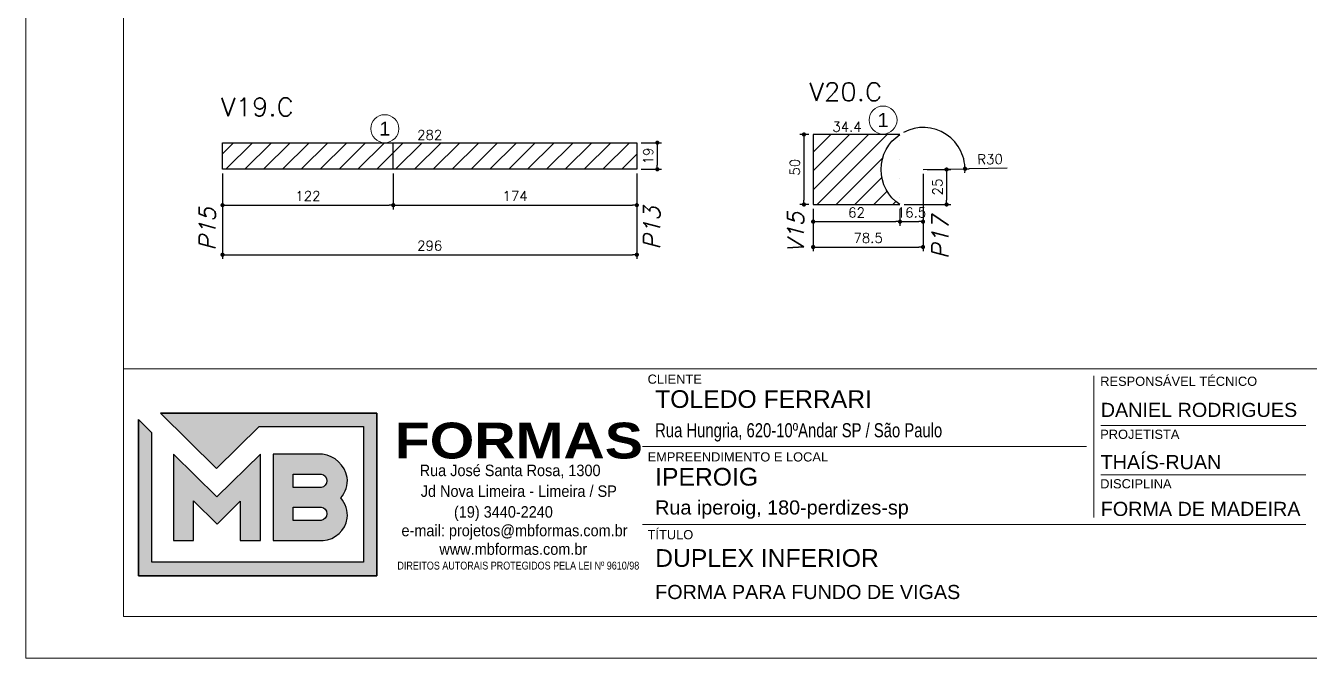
# Model space of a CAD drawing. Extents: x -20676 to 4767, y -817 to 14270.
# Drawn here: x -20676 to -19759, y 5232 to 5684 of the extents above; entities that cross this region are included whole.
import ezdxf
from ezdxf.enums import TextEntityAlignment as Align

# ---------------------------------------------------------------- set-up
doc = ezdxf.new("R2010")
doc.units = 0
doc.header["$PDMODE"] = 2
doc.header["$PDSIZE"] = 10
doc.layers.get('0').update_dxf_attribs({"lineweight": 13})
doc.layers.get('Defpoints').update_dxf_attribs({"lineweight": 13})
for name, color, linetype in [('Cota Sarrafo', 180, 'Continuous'), ('MB_LOGO', 254, 'Continuous'), ('Painéis', 200, 'Continuous'), ('TEXTO_GERAL', 7, 'Continuous')]:
    doc.layers.add(name, color=color, linetype=linetype)
for name, color, linetype, lineweight in [('cotas', 4, 'Continuous', 13), ('REAPROVEITAMENTO', 1, 'Continuous', 13), ('Romaneio', 1, 'Continuous', 13), ('texto de viga', 7, 'Continuous', 13)]:
    doc.layers.add(name, color=color, linetype=linetype, lineweight=lineweight)
doc.styles.add('ARIAL', font='arial.ttf', dxfattribs={"oblique": 15, "height": 25})
doc.styles.add('MB_C01', font='arial.ttf', dxfattribs={"height": 1.3})
doc.styles.add('MB_C02', font='arial.ttf', dxfattribs={"height": 2})
doc.styles.add('MB_C03', font='arial.ttf', dxfattribs={"height": 2.5})
doc.styles.add('MB_C04', font='arial.ttf', dxfattribs={"height": 6})
doc.styles.add('MB_LOGO', font='ariblk.ttf', dxfattribs={"height": 75})
doc.styles.add('MB_TEXT', font='ARIALN.TTF', dxfattribs={"height": 10})
doc.styles.add('REGUA-120', font='ROMANS.shx', dxfattribs={"height": 15})
doc.styles.add('ROMANS', font='romans.shx')
doc.dimstyles.new('PAINEL', dxfattribs={"dimtxt": 7, "dimasz": 3, "dimexe": 3, "dimexo": 3, "dimgap": 3, "dimtad": 1, "dimdec": 1, "dimzin": 12, "dimdsep": 46, "dimtxsty": 'ROMANS', "dimblk": 'DOT', "dimcen": 0, "dimclrd": 4, "dimclre": 4, "dimclrt": 240, "dimadec": 1, "dimazin": 3, "dimtfac": 1, "dimtdec": 1, "dimtmove": 0, "dimatfit": 3, "dimfxl": 0, "dimtolj": 1, "dimtzin": 12, "dimarcsym": 0})
doc.dimstyles.new('projeto2', dxfattribs={"dimtxt": 7, "dimasz": 5, "dimexe": 1.25, "dimexo": 2.5, "dimgap": 2, "dimtad": 1, "dimdec": 1, "dimdsep": 46, "dimtxsty": 'ROMANS', "dimblk": 'OBLIQUE', "dimcen": 10, "dimdle": 1, "dimse1": 1, "dimse2": 1, "dimsd1": 1, "dimsd2": 1, "dimclrd": 256, "dimclre": 256, "dimclrt": 3, "dimadec": 0, "dimazin": 0, "dimtfac": 1, "dimtdec": 1, "dimtmove": 0, "dimatfit": 3, "dimldrblk": 'OBLIQUE', "dimfxl": 0, "dimlwd": -1, "dimlwe": -1, "dimarcsym": 0})

# ---------------------------------------------------------------- blocks, each defined once
blk = doc.blocks.new('LOGO2')
at = {"layer": 'MB_LOGO', "linetype": 'Continuous'}
h = blk.add_hatch(color=256, dxfattribs=at)
h.dxf.hatch_style = 1
h.set_gradient(color1=(242, 132, 69), color2=(247, 180, 141), rotation=90, tint=1)
h.paths.add_polyline_path([(7.477, 9.642), (10.445, 12.568), (17.711, 12.568), (17.711, 3.118), (2.97, 3.118), (2.97, 12.138), (2.038, 13.057), (2.038, 2.186), (18.642, 2.186), (18.642, 13.5), (3.564, 13.5)])
h = blk.add_hatch(color=256, dxfattribs=at)
h.dxf.hatch_style = 1
h.set_gradient(color1=(242, 132, 69), color2=(247, 180, 141), rotation=90, tint=1)
h.paths.add_polyline_path([(10.523, 4.639), (10.523, 10.662), (7.495, 7.677), (4.467, 10.662), (4.467, 4.639), (5.865, 4.639), (5.865, 7.398), (7.51, 5.776), (9.126, 7.369), (9.126, 4.639)])
h = blk.add_hatch(color=256, dxfattribs=at)
h.dxf.hatch_style = 1
h.set_gradient(color1=(242, 132, 69), color2=(247, 180, 141), rotation=90, tint=1)
h.paths.add_polyline_path([(11.422, 10.662), (11.422, 4.639), (14.889, 4.639, 0.350532), (16.575, 6.184, 0.219217), (16.12, 7.6, 0.21502), (16.575, 9.029, 0.319901), (14.853, 10.662)])
h.paths.add_polyline_path([(14.749, 8.333), (12.819, 8.333), (12.819, 9.265), (14.63, 9.265, -1)], flags=16)
h.paths.add_polyline_path([(14.749, 6.037), (12.819, 6.037), (12.819, 6.969), (14.63, 6.969, -1)], flags=16)
blk.add_lwpolyline([(3.564, 13.5), (18.642, 13.5), (18.642, 2.186), (2.038, 2.186), (2.038, 13.057)], dxfattribs=at)
at = {"layer": 'MB_LOGO', "color": 31, "linetype": 'Continuous', "true_color": 0xf7b48d}
for points in [[(10.445, 12.568), (17.711, 12.568), (17.711, 3.118), (2.97, 3.118), (2.97, 12.138), (2.038, 13.057), (2.038, 2.186), (18.642, 2.186), (18.642, 13.5), (3.564, 13.5), (7.477, 9.642)], [(4.467, 10.662), (4.467, 4.639), (5.865, 4.639), (5.865, 7.398), (7.51, 5.776), (9.126, 7.369), (9.126, 4.639), (10.523, 4.639), (10.523, 10.662), (7.495, 7.677)]]:
    blk.add_lwpolyline(points, close=True, dxfattribs=at)
for points in [[(16.575, 9.029, 0.319901), (14.853, 10.662), (11.422, 10.662), (11.422, 4.639), (14.889, 4.639, 0.350532), (16.575, 6.184, 0.219217), (16.12, 7.6, 0.21502)], [(12.819, 9.265), (14.749, 9.265, -0.880235), (14.749, 8.333), (12.819, 8.333)], [(12.819, 6.969), (14.749, 6.969, -0.880235), (14.749, 6.037), (12.819, 6.037)]]:
    blk.add_lwpolyline(points, format="xyb", close=True, dxfattribs=at)
at = {"layer": 'MB_LOGO', "color": 0, "linetype": 'Continuous', "style": 'MB_LOGO'}
blk.add_text('FORMAS', height=2.4956, dxfattribs=at).set_placement((19.883, 10.351))
at = {"layer": 'MB_LOGO', "color": 0, "style": 'MB_TEXT', "width": 1.1}
for s, p in [('Rua José Santa Rosa, 1300', (21.62, 9.121)), ('Jd Nova Limeira - Limeira / SP', (21.695, 7.675)), ('(19) 3440-2240', (24.009, 6.229)), ('e-mail: projetos@mbformas.com.br', (20.354, 4.935)), ('www.mbformas.com.br', (22.993, 3.64))]:
    blk.add_text(s, height=0.79928, dxfattribs=at).set_placement(p)
at = {"layer": 'MB_LOGO', "color": 252, "style": 'MB_TEXT'}
blk.add_text('DIREITOS AUTORAIS PROTEGIDOS PELA LEI Nº 9610/98', height=0.54602, dxfattribs=at).set_placement((20.07, 2.617))
blk = doc.blocks.new('A$Ceb89ac90')
at = {"color": 1}
for p, q in [((1086.3, 356.72), (70, 356.72)), ((763.03, 351.67), (763.03, 250.65)), ((914.56, 316.32), (768.08, 316.32)), ((757.98, 301.16), (440.7, 301.16)), ((914.56, 280.96), (768.08, 280.96)), ((914.56, 245.6), (440.7, 245.6))]:
    blk.add_line(p, q, dxfattribs=at)
for points in [[(0, 1199.94), (0, 149.94), (1485.02, 149.94), (1485.02, 1199.94)], [(70, 1169.94), (70, 179.94), (1455.02, 179.94), (1455.02, 1169.94)]]:
    blk.add_lwpolyline(points, close=True, dxfattribs=at)
at = {"xscale": 10.25810868844649, "yscale": 10.25810868844649, "zscale": 10.25810868844649}
blk.add_blockref('LOGO2', (59.71, 186.54), dxfattribs=at)
at = {"color": 6, "style": 'MB_C01'}
for s, height, p in [('CLIENTE', 6.566, (444.33, 346.12)), ('RESPONSÁVEL TÉCNICO', 6.5663, (767.69, 344.6)), ('PROJETISTA', 6.566, (767.69, 306.72)), ('EMPREENDIMENTO E LOCAL', 6.5663, (444.33, 290.56)), ('DISCIPLINA', 6.566, (767.69, 271.36)), ('TÍTULO', 6.566, (444.33, 234.99))]:
    blk.add_text(s, height=height, dxfattribs=at).set_placement(p)
at = {"color": 5, "style": 'MB_C02'}
for s, p in [('DANIEL RODRIGUES', (768.08, 322.38)), ('FORMA DE MADEIRA', (768.08, 251.66))]:
    blk.add_text(s, height=10.102, dxfattribs=at).set_placement(p)
at = {"color": 5}
for tag, p, height, style in [('CLIENTE', (449.73, 328.83), 12.63, 'MB_C03'), ('REV_05', (1103.14, 338.08), 10.1, 'MB_C02'), ('DATA_REV_05', (1151.54, 337.91), 10.1, 'MB_C02'), ('INFO_REV_05', (1228.12, 337.91), 10.1, 'MB_C02'), ('FASE', (924.57, 320.46), 10.1, 'MB_C02'), ('REV_04', (1103.14, 312.82), 10.1, 'MB_C02'), ('DATA_REV_04', (1151.54, 312.66), 10.1, 'MB_C02'), ('INFO_REV_04', (1228.12, 312.66), 10.1, 'MB_C02'), ('PROJETISTA', (767.99, 285.11), 10.1, 'MB_C02'), ('DATA', (924.57, 285.11), 10.1, 'MB_C02'), ('REV_03', (1103.14, 287.57), 10.1, 'MB_C02'), ('DATA_REV_03', (1151.54, 287.4), 10.1, 'MB_C02'), ('INFO_REV_03', (1228.12, 287.4), 10.1, 'MB_C02'), ('OBRA', (449.73, 273.34), 12.63, 'MB_C03'), ('REV_02', (1103.14, 262.31), 10.1, 'MB_C02'), ('DATA_REV_02', (1151.54, 262.15), 10.1, 'MB_C02'), ('INFO_REV_02', (1228.12, 262.15), 10.1, 'MB_C02'), ('ESC', (924.57, 251.76), 10.1, 'MB_C02'), ('COR', (1010.47, 251.76), 10.1, 'MB_C02'), ('REV_01', (1103.14, 237.06), 10.1, 'MB_C02'), ('DATA_REV_01', (1151.54, 236.89), 10.1, 'MB_C02'), ('INFO_REV_01', (1228.12, 236.89), 10.1, 'MB_C02'), ('PAVIMENTO', (449.73, 215.3), 12.63, 'MB_C03'), ('FL', (1018.09, 194.68), 30.31, 'MB_C04'), ('REV_00', (1103.14, 211.8), 10.1, 'MB_C02'), ('DATA_REV_00', (1151.54, 211.64), 10.1, 'MB_C02'), ('EMISSÃO_INICIAL', (1228.12, 211.64), 10.1, 'MB_C02'), ('REV', (944.1, 205.03), 12.63, 'MB_C03')]:
    blk.add_attdef(tag, p, '', height=height, dxfattribs=dict(at, style=style))
at = {"color": 6, "style": 'MB_C02'}
for tag, p in [('ENDEREÇO_CLIENTE', (449.73, 307.83)), ('ENDEREÇO_OBRA', (449.73, 252.69)), ('TIPO_DE_PROJETO', (449.73, 192.28))]:
    blk.add_attdef(tag, p, '', height=10.1, dxfattribs=at)
blk = doc.blocks.new('_Dot')
at = {"color": 0, "linetype": 'ByBlock', "lineweight": -2}
blk.add_line((-0.5, 0), (-1, 0), dxfattribs=at)
at = {"color": 0, "linetype": 'ByBlock', "const_width": 0.5}
blk.add_lwpolyline([(-0.25, 0, 1), (0.25, 0, 1)], format="xyb", close=True, dxfattribs=at)
blk = doc.blocks.new('*D1844')
at = {"layer": 'cotas', "color": 4, "lineweight": -2, "transparency": 16777216}
for p, q in [((-20535.76, 5578.66), (-20535.76, 5517.6)), ((-20239.76, 5578.66), (-20239.76, 5517.6)), ((-20532.76, 5520.6), (-20242.76, 5520.6))]:
    blk.add_line(p, q, dxfattribs=at)
at = {"layer": 'Defpoints', "color": 0, "transparency": 16777216}
for p in [(-20535.76, 5581.66), (-20239.76, 5581.66), (-20239.76, 5520.6)]:
    blk.add_point(p, dxfattribs=at)
at = {"layer": 'cotas', "color": 4, "lineweight": -2, "transparency": 16777216, "xscale": 3, "yscale": 3, "zscale": 3, "rotation": 180}
blk.add_blockref('_Dot', (-20535.76, 5520.6), dxfattribs=at)
at = {"layer": 'cotas', "color": 4, "lineweight": -2, "transparency": 16777216, "xscale": 3, "yscale": 3, "zscale": 3}
blk.add_blockref('_Dot', (-20239.76, 5520.6), dxfattribs=at)
at = {"layer": 'cotas', "color": 240, "transparency": 16777216, "insert": (-20387.76, 5527.1), "char_height": 7, "attachment_point": 5, "style": 'ROMANS'}
blk.add_mtext('\\A1;296', dxfattribs=at)
blk = doc.blocks.new('*D1845')
at = {"layer": 'cotas', "color": 4, "lineweight": -2, "transparency": 16777216}
for p, q in [((-20236.76, 5600.66), (-20222.12, 5600.66)), ((-20225.12, 5597.66), (-20225.12, 5584.66)), ((-20236.76, 5581.66), (-20222.12, 5581.66))]:
    blk.add_line(p, q, dxfattribs=at)
at = {"layer": 'Defpoints', "color": 0, "transparency": 16777216}
for p in [(-20239.76, 5600.66), (-20239.76, 5581.66), (-20225.12, 5581.66)]:
    blk.add_point(p, dxfattribs=at)
at = {"layer": 'cotas', "color": 4, "lineweight": -2, "transparency": 16777216, "xscale": 3, "yscale": 3, "zscale": 3}
for p, rotation in [((-20225.12, 5600.66), 90), ((-20225.12, 5581.66), 270)]:
    blk.add_blockref('_Dot', p, dxfattribs=dict(at, rotation=rotation))
at = {"layer": 'cotas', "color": 240, "transparency": 16777216, "insert": (-20231.62, 5591.16), "char_height": 7, "attachment_point": 5, "rotation": 90, "style": 'ROMANS'}
blk.add_mtext('\\A1;19', dxfattribs=at)
blk = doc.blocks.new('*D1846')
at = {"layer": 'cotas', "color": 4, "lineweight": -2, "transparency": 16777216}
for p, q in [((-20535.76, 5578.66), (-20535.76, 5553.03)), ((-20413.76, 5578.66), (-20413.76, 5553.03)), ((-20532.76, 5556.03), (-20416.76, 5556.03))]:
    blk.add_line(p, q, dxfattribs=at)
at = {"layer": 'Defpoints', "color": 0, "transparency": 16777216}
for p in [(-20535.76, 5581.66), (-20413.76, 5581.66), (-20413.76, 5556.03)]:
    blk.add_point(p, dxfattribs=at)
at = {"layer": 'cotas', "color": 4, "lineweight": -2, "transparency": 16777216, "xscale": 3, "yscale": 3, "zscale": 3, "rotation": 180}
blk.add_blockref('_Dot', (-20535.76, 5556.03), dxfattribs=at)
at = {"layer": 'cotas', "color": 4, "lineweight": -2, "transparency": 16777216, "xscale": 3, "yscale": 3, "zscale": 3}
blk.add_blockref('_Dot', (-20413.76, 5556.03), dxfattribs=at)
at = {"layer": 'cotas', "color": 240, "transparency": 16777216, "insert": (-20474.76, 5562.53), "char_height": 7, "attachment_point": 5, "style": 'ROMANS'}
blk.add_mtext('\\A1;122', dxfattribs=at)
blk = doc.blocks.new('*D1847')
at = {"layer": 'cotas', "color": 4, "lineweight": -2, "transparency": 16777216}
for p, q in [((-20413.76, 5578.66), (-20413.76, 5553.03)), ((-20239.76, 5578.66), (-20239.76, 5553.03)), ((-20410.76, 5556.03), (-20242.76, 5556.03))]:
    blk.add_line(p, q, dxfattribs=at)
at = {"layer": 'Defpoints', "color": 0, "transparency": 16777216}
for p in [(-20413.76, 5581.66), (-20239.76, 5581.66), (-20239.76, 5556.03)]:
    blk.add_point(p, dxfattribs=at)
at = {"layer": 'cotas', "color": 4, "lineweight": -2, "transparency": 16777216, "xscale": 3, "yscale": 3, "zscale": 3, "rotation": 180}
blk.add_blockref('_Dot', (-20413.76, 5556.03), dxfattribs=at)
at = {"layer": 'cotas', "color": 4, "lineweight": -2, "transparency": 16777216, "xscale": 3, "yscale": 3, "zscale": 3}
blk.add_blockref('_Dot', (-20239.76, 5556.03), dxfattribs=at)
at = {"layer": 'cotas', "color": 240, "transparency": 16777216, "insert": (-20326.76, 5562.53), "char_height": 7, "attachment_point": 5, "style": 'ROMANS'}
blk.add_mtext('\\A1;174', dxfattribs=at)
blk = doc.blocks.new('*D1848')
at = {"layer": 'Defpoints', "color": 0, "transparency": 16777216}
for p in [(-20528.76, 5600.66), (-20246.76, 5600.66), (-20246.76, 5600.66)]:
    blk.add_point(p, dxfattribs=at)
at = {"layer": 'Cota Sarrafo', "color": 3, "transparency": 16777216, "insert": (-20387.76, 5606.16), "char_height": 7, "attachment_point": 5, "style": 'ROMANS'}
blk.add_mtext('282', dxfattribs=at)
blk = doc.blocks.new('_OBLIQUE')
at = {"color": 0, "linetype": 'ByBlock', "lineweight": -2}
for p, q in [((0, 0), (-1, 0)), ((-0.5, -0.5), (0.5, 0.5))]:
    blk.add_line(p, q, dxfattribs=at)
blk = doc.blocks.new('*D1849')
at = {"layer": 'cotas', "color": 4, "lineweight": -2, "transparency": 16777216}
for p, q in [((-20035.27, 5578.49), (-20035.27, 5523.11)), ((-20113.77, 5553.49), (-20113.77, 5523.11)), ((-20110.77, 5526.11), (-20038.27, 5526.11))]:
    blk.add_line(p, q, dxfattribs=at)
at = {"layer": 'Defpoints', "color": 0, "transparency": 16777216}
for p in [(-20035.27, 5581.49), (-20113.77, 5556.49), (-20035.27, 5526.11)]:
    blk.add_point(p, dxfattribs=at)
at = {"layer": 'cotas', "color": 4, "lineweight": -2, "transparency": 16777216, "xscale": 3, "yscale": 3, "zscale": 3, "rotation": 180}
blk.add_blockref('_Dot', (-20113.77, 5526.11), dxfattribs=at)
at = {"layer": 'cotas', "color": 4, "lineweight": -2, "transparency": 16777216, "xscale": 3, "yscale": 3, "zscale": 3}
blk.add_blockref('_Dot', (-20035.27, 5526.11), dxfattribs=at)
at = {"layer": 'cotas', "color": 240, "transparency": 16777216, "insert": (-20074.52, 5532.61), "char_height": 7, "attachment_point": 5, "style": 'ROMANS'}
blk.add_mtext('\\A1;78.5', dxfattribs=at)
blk = doc.blocks.new('*D1850')
at = {"layer": 'cotas', "color": 4, "lineweight": -2, "transparency": 16777216}
for p, q in [((-20116.77, 5606.49), (-20123.38, 5606.49)), ((-20120.38, 5603.49), (-20120.38, 5559.49)), ((-20116.77, 5556.49), (-20123.38, 5556.49))]:
    blk.add_line(p, q, dxfattribs=at)
at = {"layer": 'Defpoints', "color": 0, "transparency": 16777216}
for p in [(-20113.77, 5606.49), (-20120.38, 5556.49), (-20113.77, 5556.49)]:
    blk.add_point(p, dxfattribs=at)
at = {"layer": 'cotas', "color": 4, "lineweight": -2, "transparency": 16777216, "xscale": 3, "yscale": 3, "zscale": 3}
for p, rotation in [((-20120.38, 5606.49), 90), ((-20120.38, 5556.49), 270)]:
    blk.add_blockref('_Dot', p, dxfattribs=dict(at, rotation=rotation))
at = {"layer": 'cotas', "color": 240, "transparency": 16777216, "insert": (-20126.88, 5583.1), "char_height": 7, "attachment_point": 5, "rotation": 90, "style": 'ROMANS'}
blk.add_mtext('\\A1;50', dxfattribs=at)
blk = doc.blocks.new('*D1851')
at = {"layer": 'Defpoints', "color": 0, "transparency": 16777216}
for p in [(-20106.77, 5606.49), (-20072.38, 5606.49), (-20072.38, 5606.49)]:
    blk.add_point(p, dxfattribs=at)
at = {"layer": 'Cota Sarrafo', "color": 3, "transparency": 16777216, "insert": (-20089.58, 5611.99), "char_height": 7, "attachment_point": 5, "style": 'ROMANS'}
blk.add_mtext('34.4', dxfattribs=at)
blk = doc.blocks.new('*D1852')
at = {"layer": 'Defpoints', "color": 0, "transparency": 16777216}
for p in [(-20035.27, 5581.49), (-20005.28, 5582.01)]:
    blk.add_point(p, dxfattribs=at)
at = {"layer": 'Painéis', "color": 4, "lineweight": -2, "transparency": 16777216}
for p, q in [((-20035.27, 5581.49), (-20005.28, 5582.01)), ((-19975.28, 5582.52), (-20002.28, 5582.06))]:
    blk.add_line(p, q, dxfattribs=at)
blk.add_arc((-20035.27, 5581.49), 30, 355.25349, 117.82773, dxfattribs=at)
at = {"layer": 'Painéis', "color": 4, "lineweight": -2, "transparency": 16777216, "xscale": 3, "yscale": 3, "zscale": 3, "rotation": 180.9830724664438}
blk.add_blockref('_Dot', (-20005.28, 5582.01), dxfattribs=at)
at = {"layer": 'Painéis', "color": 240, "transparency": 16777216, "insert": (-19987.39, 5588.82), "char_height": 7, "attachment_point": 5, "rotation": 0.98307, "style": 'ROMANS'}
blk.add_mtext('\\A1;R30', dxfattribs=at)
blk = doc.blocks.new('*D1853')
at = {"layer": 'cotas', "color": 4, "lineweight": -2, "transparency": 16777216}
for p, q in [((-20032.27, 5581.49), (-20015.49, 5581.49)), ((-20018.49, 5578.49), (-20018.49, 5559.49)), ((-20048.85, 5556.49), (-20015.49, 5556.49))]:
    blk.add_line(p, q, dxfattribs=at)
at = {"layer": 'Defpoints', "color": 0, "transparency": 16777216}
for p in [(-20035.27, 5581.49), (-20051.85, 5556.49), (-20018.49, 5556.49)]:
    blk.add_point(p, dxfattribs=at)
at = {"layer": 'cotas', "color": 4, "lineweight": -2, "transparency": 16777216, "xscale": 3, "yscale": 3, "zscale": 3}
for p, rotation in [((-20018.49, 5581.49), 90), ((-20018.49, 5556.49), 270)]:
    blk.add_blockref('_Dot', p, dxfattribs=dict(at, rotation=rotation))
at = {"layer": 'cotas', "color": 240, "transparency": 16777216, "insert": (-20024.99, 5568.99), "char_height": 7, "attachment_point": 5, "rotation": 90, "style": 'ROMANS'}
blk.add_mtext('\\A1;25', dxfattribs=at)
blk = doc.blocks.new('*D1854')
at = {"layer": 'cotas', "color": 4, "lineweight": -2, "transparency": 16777216}
for p, q in [((-20035.27, 5578.49), (-20035.27, 5541.23)), ((-20051.75, 5553.49), (-20051.75, 5541.23)), ((-20048.75, 5544.23), (-20038.27, 5544.23))]:
    blk.add_line(p, q, dxfattribs=at)
at = {"layer": 'Defpoints', "color": 0, "transparency": 16777216}
for p in [(-20035.27, 5581.49), (-20051.75, 5556.49), (-20035.27, 5544.23)]:
    blk.add_point(p, dxfattribs=at)
at = {"layer": 'cotas', "color": 4, "lineweight": -2, "transparency": 16777216, "xscale": 3, "yscale": 3, "zscale": 3, "rotation": 180}
blk.add_blockref('_Dot', (-20051.75, 5544.23), dxfattribs=at)
at = {"layer": 'cotas', "color": 4, "lineweight": -2, "transparency": 16777216, "xscale": 3, "yscale": 3, "zscale": 3}
blk.add_blockref('_Dot', (-20035.27, 5544.23), dxfattribs=at)
at = {"layer": 'cotas', "color": 240, "transparency": 16777216, "insert": (-20043.51, 5550.73), "char_height": 7, "attachment_point": 5, "style": 'ROMANS'}
blk.add_mtext('\\A1;16.5', dxfattribs=at)
blk = doc.blocks.new('*D1855')
at = {"layer": 'Defpoints', "color": 0, "transparency": 16777216}
for p in [(-20113.77, 5556.49), (-20051.75, 5556.49), (-20051.75, 5544.23)]:
    blk.add_point(p, dxfattribs=at)
at = {"layer": 'Painéis', "color": 4, "lineweight": -2, "transparency": 16777216}
for p, q in [((-20113.77, 5553.49), (-20113.77, 5541.23)), ((-20051.75, 5553.49), (-20051.75, 5541.23)), ((-20110.77, 5544.23), (-20054.75, 5544.23))]:
    blk.add_line(p, q, dxfattribs=at)
at = {"layer": 'Painéis', "color": 4, "lineweight": -2, "transparency": 16777216, "xscale": 3, "yscale": 3, "zscale": 3, "rotation": 180}
blk.add_blockref('_Dot', (-20113.77, 5544.23), dxfattribs=at)
at = {"layer": 'Painéis', "color": 4, "lineweight": -2, "transparency": 16777216, "xscale": 3, "yscale": 3, "zscale": 3}
blk.add_blockref('_Dot', (-20051.75, 5544.23), dxfattribs=at)
at = {"layer": 'Painéis', "color": 240, "transparency": 16777216, "insert": (-20082.76, 5550.73), "char_height": 7, "attachment_point": 5, "style": 'ROMANS'}
blk.add_mtext('\\A1;62', dxfattribs=at)

msp = doc.modelspace()

# ---------------------------------------------------------------- hatches: boundary and pattern name
at = {"layer": 'REAPROVEITAMENTO'}
h = msp.add_hatch(dxfattribs=at)
h.set_pattern_fill('ANSI31', color=256, scale=3, style=0)
h.set_pattern_definition([(45, (62.469, 2331.75), (-6.735192, 6.735192), [])])
edge = h.paths.add_edge_path()
edge.add_arc((-20035.27, 5581.49), 30, 123.55731, 236.44269, ccw=False)
edge.add_line((-20051.85, 5606.49), (-20113.77, 5606.49))
edge.add_line((-20113.77, 5606.49), (-20113.77, 5556.49))
edge.add_line((-20113.77, 5556.49), (-20051.85, 5556.49))
h = msp.add_hatch(dxfattribs=at)
h.set_pattern_fill('ANSI31', color=256, scale=3, style=0)
h.set_pattern_definition([(45, (28.357, 2327.728), (-6.735192, 6.735192), [])])
h.paths.add_polyline_path([(-20535.76, 5600.66), (-20239.76, 5600.66), (-20239.76, 5581.66), (-20535.76, 5581.66)])

# ---------------------------------------------------------------- linework, layer by layer
at = {"layer": 'Painéis', "color": 6}
msp.add_line((-20413.76, 5581.66), (-20413.76, 5600.66), dxfattribs=at)
msp.add_lwpolyline([(-20051.85, 5556.49, -0.536675), (-20051.85, 5606.49), (-20113.77, 5606.49), (-20113.77, 5556.49)], format="xyb", close=True, dxfattribs=at)
msp.add_lwpolyline([(-20535.76, 5600.66), (-20239.76, 5600.66), (-20239.76, 5581.66), (-20535.76, 5581.66)], close=True, dxfattribs=at)
at = {"layer": 'Romaneio'}
for centre in [(-20063.86, 5616.84), (-20419.84, 5610.66)]:
    msp.add_circle(centre, 10, dxfattribs=at)

# ---------------------------------------------------------------- block references
ref = msp.add_blockref('A$Ceb89ac90', (-20676.4, 5082.32))
ref.add_attrib('PROJETISTA', 'THAÍS-RUAN', (-19908.41, 5367.43), dxfattribs={"color": 5, "height": 10.102, "style": 'MB_C02'})
ref.add_attrib('TIPO_DE_PROJETO', 'FORMA PARA FUNDO DE VIGAS', (-20226.67, 5274.6), dxfattribs={"color": 6, "height": 10.102, "style": 'MB_C02'})
ref.add_attrib('PAVIMENTO', 'DUPLEX INFERIOR', (-20226.67, 5297.62), dxfattribs={"color": 5, "height": 12.6276, "style": 'MB_C03'})
ref.add_attrib('ENDEREÇO_OBRA', 'Rua iperoig, 180-perdizes-sp', (-20226.67, 5335.01), dxfattribs={"color": 6, "height": 10.102, "style": 'MB_C02'})
ref.add_attrib('OBRA', 'IPEROIG', (-20226.67, 5355.66), dxfattribs={"color": 5, "height": 12.628, "style": 'MB_C03'})
ref.add_attrib('ENDEREÇO_CLIENTE', 'Rua Hungria, 620-10ºAndar SP / São Paulo', (-20226.67, 5390.15), dxfattribs={"color": 6, "height": 10.102, "style": 'MB_C02', "width": 0.75})
ref.add_attrib('CLIENTE', 'TOLEDO FERRARI', (-20226.67, 5411.16), dxfattribs={"color": 5, "height": 12.6276, "style": 'MB_C03'})

# ---------------------------------------------------------------- texts
at = {"layer": 'Romaneio', "color": 7, "style": 'ARIAL'}
for p in [(-20063.86, 5616.84), (-20419.84, 5610.66)]:
    msp.add_text('1', height=10, dxfattribs=at).set_placement(p, align=Align.MIDDLE_CENTER)
at = {"layer": 'texto de viga', "color": 215, "style": 'REGUA-120', "oblique": 15}
for s, p in [('P15', (-20540.7, 5523.56)), ('P13', (-20223.13, 5524.14)), ('V15', (-20120.44, 5521.79)), ('P17', (-20017.16, 5517.51))]:
    msp.add_text(s, height=11.752, rotation=90, dxfattribs=at).set_placement(p)
at = {"layer": 'TEXTO_GERAL', "style": 'REGUA-120', "width": 1.05}
for s, p in [('V20.C', (-20116.57, 5630.46)), ('V19.C', (-20536.92, 5619.69))]:
    msp.add_text(s, height=13, dxfattribs=at).set_placement(p)

# ---------------------------------------------------------------- dimensions: what is measured, and where the dimension line sits
at = {"layer": 'Cota Sarrafo'}
for base, p1, p2, picture, middle in [((-20072.38, 5606.49), (-20106.77, 5606.49), (-20072.38, 5606.49), '*D1851', (-20089.58, 5611.99)), ((-20246.76, 5600.66), (-20528.76, 5600.66), (-20246.76, 5600.66), '*D1848', (-20387.76, 5606.16))]:
    dim = msp.add_linear_dim(base=base, p1=p1, p2=p2, dimstyle='projeto2', dxfattribs=at)
    dim.commit()
    dim.dimension.update_dxf_attribs({"geometry": picture, "text_midpoint": middle})
at = {"layer": 'cotas', "color": 6}
dim = msp.add_linear_dim(base=(-20120.38, 5556.49), p1=(-20113.77, 5606.49), p2=(-20113.77, 5556.49), angle=90, dimstyle='PAINEL', override={"dimarcsym": 2}, dxfattribs=at)
dim.commit()
dim.dimension.update_dxf_attribs({"geometry": '*D1850', "text_midpoint": (-20120.38, 5583.1), "dimtype": 160})
for base, p1, p2, picture, middle in [((-20225.12, 5581.66), (-20239.76, 5600.66), (-20239.76, 5581.66), '*D1845', (-20231.62, 5591.16)), ((-20018.49, 5556.49), (-20035.27, 5581.49), (-20051.85, 5556.49), '*D1853', (-20024.99, 5568.99))]:
    dim = msp.add_linear_dim(base=base, p1=p1, p2=p2, angle=90, dimstyle='PAINEL', override={"dimarcsym": 2}, dxfattribs=at)
    dim.commit()
    dim.dimension.update_dxf_attribs({"geometry": picture, "text_midpoint": middle})
for base, p1, p2, picture, middle in [((-20239.76, 5520.6), (-20535.76, 5581.66), (-20239.76, 5581.66), '*D1844', (-20387.76, 5527.1)), ((-20413.76, 5556.03), (-20535.76, 5581.66), (-20413.76, 5581.66), '*D1846', (-20474.76, 5562.53)), ((-20239.76, 5556.03), (-20413.76, 5581.66), (-20239.76, 5581.66), '*D1847', (-20326.76, 5562.53))]:
    dim = msp.add_linear_dim(base=base, p1=p1, p2=p2, dimstyle='PAINEL', override={"dimarcsym": 2}, dxfattribs=at)
    dim.commit()
    dim.dimension.update_dxf_attribs({"geometry": picture, "text_midpoint": middle})
for base, p1, picture, middle in [((-20035.27, 5526.11), (-20113.77, 5556.49), '*D1849', (-20074.52, 5526.11)), ((-20035.27, 5544.23), (-20051.75, 5556.49), '*D1854', (-20043.51, 5544.23))]:
    dim = msp.add_linear_dim(base=base, p1=p1, p2=(-20035.27, 5581.49), dimstyle='PAINEL', override={"dimarcsym": 2}, dxfattribs=at)
    dim.commit()
    dim.dimension.update_dxf_attribs({"geometry": picture, "text_midpoint": middle, "dimtype": 160})
at = {"layer": 'Painéis', "color": 6}
dim = msp.add_radius_dim(center=(-20035.27, 5581.49), mpoint=(-20005.28, 5582.01), dimstyle='PAINEL', override={"dimarcsym": 2}, dxfattribs=at)
dim.commit()
dim.dimension.update_dxf_attribs({"geometry": '*D1852', "text_midpoint": (-19987.39, 5588.82)})
dim = msp.add_linear_dim(base=(-20051.75, 5544.23), p1=(-20113.77, 5556.49), p2=(-20051.75, 5556.49), dimstyle='PAINEL', override={"dimarcsym": 2}, dxfattribs=at)
dim.commit()
dim.dimension.update_dxf_attribs({"geometry": '*D1855', "text_midpoint": (-20082.76, 5550.73)})

doc.saveas('drawing.dxf')
